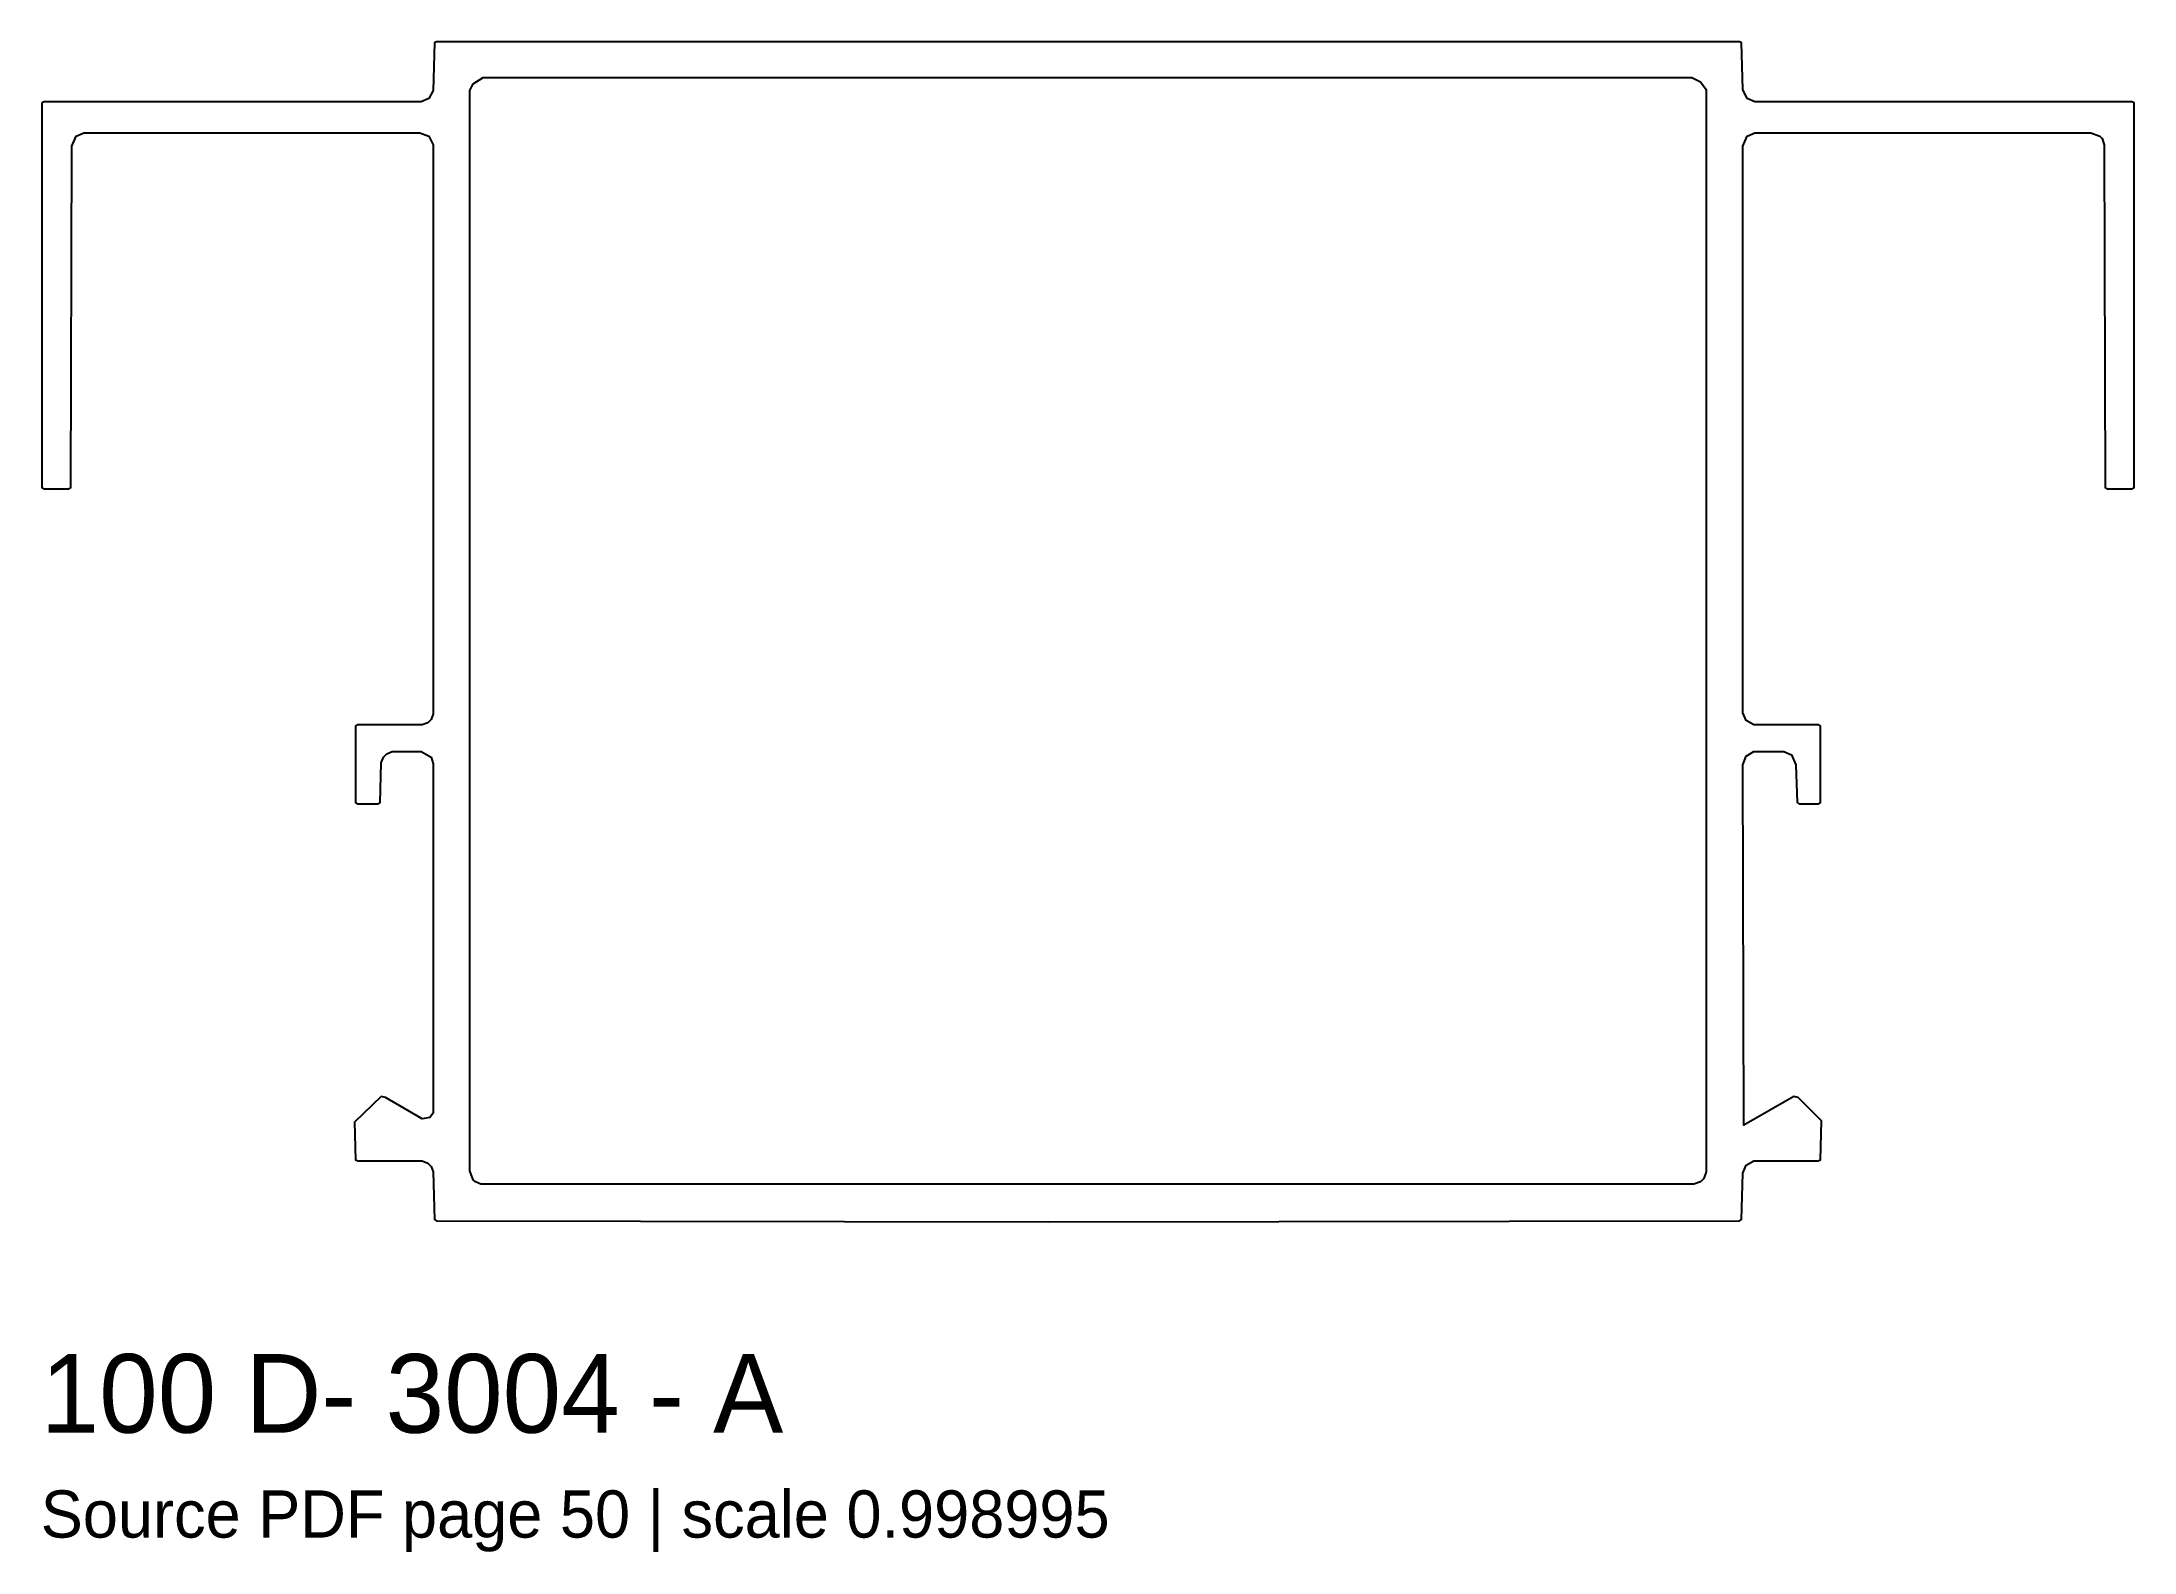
# Model space of a CAD drawing. Header units: millimetres. Extents: x 0 to 79.8, y -12.6 to 45.
import ezdxf

# ---------------------------------------------------------------- set-up
doc = ezdxf.new("R2010")
doc.units = ezdxf.units.MM
doc.layers.add('INFO', color=7, linetype='Continuous')
doc.layers.add('PROFILE', color=7, linetype='Continuous')

msp = doc.modelspace()

# ---------------------------------------------------------------- linework, layer by layer
at = {"layer": 'PROFILE'}
for points in [[(0.042, 42.714), (0.042, 28.039), (0.127, 27.996), (1.057, 27.996), (1.142, 28.039), (1.184, 41.064), (1.353, 41.445), (1.649, 41.572), (14.463, 41.572), (14.802, 41.445), (14.971, 41.107), (14.971, 19.411), (14.886, 19.2), (14.759, 19.073), (14.548, 18.989), (12.095, 18.989), (12.011, 18.946), (12.011, 16.028), (12.095, 15.986), (12.856, 15.986), (12.941, 16.028), (12.983, 17.551), (13.068, 17.762), (13.195, 17.889), (13.406, 17.974), (14.506, 17.974), (14.886, 17.762), (14.971, 17.508), (14.971, 4.187), (14.844, 4.018), (14.548, 3.975), (13.152, 4.779), (12.983, 4.821), (11.968, 3.848), (12.011, 2.411), (12.095, 2.368), (14.548, 2.368), (14.759, 2.284), (14.886, 2.157), (14.971, 1.945), (15.013, 0.127), (15.098, 0.085), (38.442, 0.042), (64.789, 0.085), (64.874, 0.127), (64.916, 1.903), (65.043, 2.199), (65.339, 2.368), (67.792, 2.368), (67.877, 2.411), (67.919, 3.891), (67.031, 4.779), (66.862, 4.821), (64.959, 3.722), (64.916, 17.466), (65.043, 17.804), (65.339, 17.974), (66.481, 17.974), (66.777, 17.847), (66.946, 17.466), (66.989, 16.028), (67.073, 15.986), (67.792, 15.986), (67.877, 16.028), (67.877, 18.946), (67.792, 18.989), (65.339, 18.989), (65.043, 19.158), (64.916, 19.454), (64.916, 41.064), (65.086, 41.445), (65.382, 41.572), (78.196, 41.572), (78.534, 41.445), (78.619, 41.36), (78.703, 41.107), (78.745, 28.039), (78.83, 27.996), (79.76, 27.996), (79.845, 28.039), (79.845, 42.714), (79.76, 42.756), (65.382, 42.756), (65.086, 42.883), (64.916, 43.221), (64.874, 44.997), (64.789, 45.04), (15.098, 45.04), (15.013, 44.997), (14.971, 43.179), (14.802, 42.883), (14.506, 42.756), (0.127, 42.756)], [(16.493, 43.433), (16.874, 43.686), (62.971, 43.686), (63.309, 43.517), (63.521, 43.221), (63.521, 1.945), (63.436, 1.692), (63.309, 1.565), (63.056, 1.48), (16.789, 1.48), (16.578, 1.565), (16.493, 1.649), (16.367, 1.988), (16.367, 43.179)]]:
    msp.add_lwpolyline(points, close=True, dxfattribs=at)

# ---------------------------------------------------------------- texts
at = {"layer": 'INFO'}
for s, height, p in [('100 D- 3004 - A', 3, (0, -8)), ('Source PDF page 50 | scale 0.998995', 1.8, (0, -12))]:
    msp.add_text(s, height=height, dxfattribs=at).set_placement(p)

doc.saveas('drawing.dxf')
